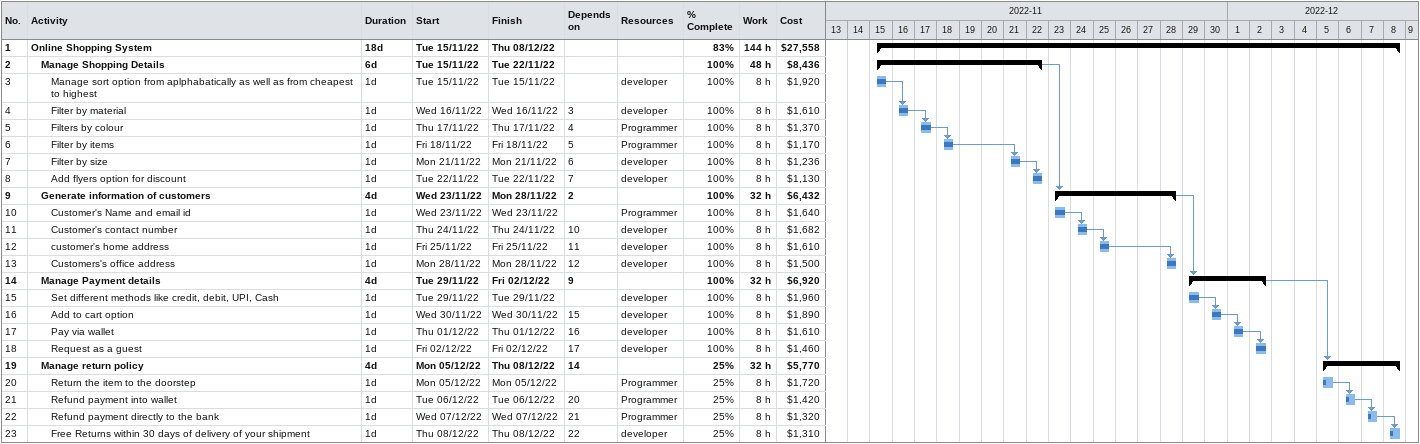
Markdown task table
| ID | Level | Task | Duration | Start | Finish | Predecessors | Resources | % complete | Work (h) | Cost ($) |
|---|---|---|---|---|---|---|---|---|---|---|
| 1 | 1 | **Online Shopping System** | 18d | 2022-11-15 | 2022-12-08 |  |  | 83 | 144 | 27558 |
| 2 | 2 | **Manage Shopping Details** | 6d | 2022-11-15 | 2022-11-22 |  |  | 100 | 48 | 8436 |
| 3 | 3 | Manage sort option from aplphabatically as well as from cheapest to highest | 1d | 2022-11-15 | 2022-11-15 |  | developer | 100 | 8 | 1920 |
| 4 | 3 | Filter by material | 1d | 2022-11-16 | 2022-11-16 | 3 | developer | 100 | 8 | 1610 |
| 5 | 3 | Filters by colour | 1d | 2022-11-17 | 2022-11-17 | 4 | Programmer | 100 | 8 | 1370 |
| 6 | 3 | Filter by items | 1d | 2022-11-18 | 2022-11-18 | 5 | Programmer | 100 | 8 | 1170 |
| 7 | 3 | Filter by size | 1d | 2022-11-21 | 2022-11-21 | 6 | developer | 100 | 8 | 1236 |
| 8 | 3 | Add flyers option for discount | 1d | 2022-11-22 | 2022-11-22 | 7 | developer | 100 | 8 | 1130 |
| 9 | 2 | **Generate information of customers** | 4d | 2022-11-23 | 2022-11-28 | 2 |  | 100 | 32 | 6432 |
| 10 | 3 | Customer's Name and email id | 1d | 2022-11-23 | 2022-11-23 |  | Programmer | 100 | 8 | 1640 |
| 11 | 3 | Customer's contact number | 1d | 2022-11-24 | 2022-11-24 | 10 | developer | 100 | 8 | 1682 |
| 12 | 3 | customer's home address | 1d | 2022-11-25 | 2022-11-25 | 11 | developer | 100 | 8 | 1610 |
| 13 | 3 | Customers's office address | 1d | 2022-11-28 | 2022-11-28 | 12 | developer | 100 | 8 | 1500 |
| 14 | 2 | **Manage Payment details** | 4d | 2022-11-29 | 2022-12-02 | 9 |  | 100 | 32 | 6920 |
| 15 | 3 | Set different methods like credit, debit, UPI, Cash | 1d | 2022-11-29 | 2022-11-29 |  | developer | 100 | 8 | 1960 |
| 16 | 3 | Add to cart option | 1d | 2022-11-30 | 2022-11-30 | 15 | developer | 100 | 8 | 1890 |
| 17 | 3 | Pay via wallet | 1d | 2022-12-01 | 2022-12-01 | 16 | developer | 100 | 8 | 1610 |
| 18 | 3 | Request as a guest | 1d | 2022-12-02 | 2022-12-02 | 17 | developer | 100 | 8 | 1460 |
| 19 | 2 | **Manage return policy** | 4d | 2022-12-05 | 2022-12-08 | 14 |  | 25 | 32 | 5770 |
| 20 | 3 | Return the item to the doorstep | 1d | 2022-12-05 | 2022-12-05 |  | Programmer | 25 | 8 | 1720 |
| 21 | 3 | Refund payment into wallet | 1d | 2022-12-06 | 2022-12-06 | 20 | Programmer | 25 | 8 | 1420 |
| 22 | 3 | Refund payment directly to the bank | 1d | 2022-12-07 | 2022-12-07 | 21 | Programmer | 25 | 8 | 1320 |
| 23 | 3 | Free Returns within 30 days of delivery of your shipment | 1d | 2022-12-08 | 2022-12-08 | 22 | developer | 25 | 8 | 1310 |
